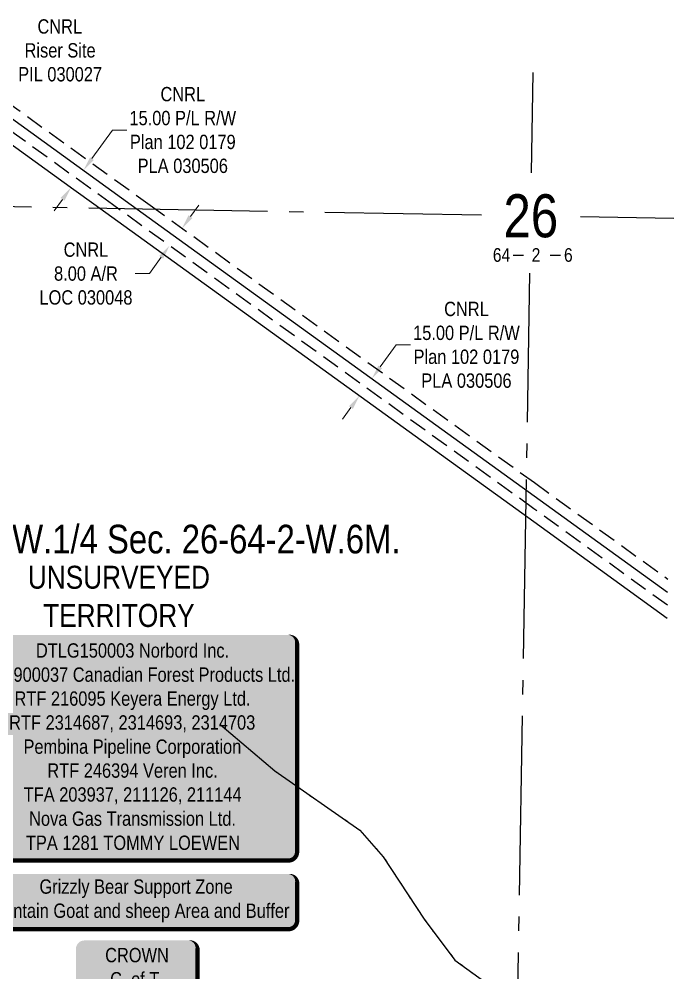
# Model space of a CAD drawing. Extents: x 406232 to 435383, y 6039561 to 6052989.
# Drawn here: x 422764 to 423221, y 6046735 to 6047401 of the extents above; entities that cross this region are included whole.
import ezdxf
from ezdxf.enums import TextEntityAlignment as Align

# ---------------------------------------------------------------- set-up
doc = ezdxf.new("R2010")
doc.units = 0
doc.header["$LTSCALE"] = 5
doc.header["$PDSIZE"] = 0.5
for name, pattern in [('foc-ACCESSROAD', [3.75, 2.5, -1.25]), ('foc-QUARTERLINE', [33, 25, -3, 2, -3]), ('foc-WHEELTRACKS', [2, 0.4, -1.6])]:
    doc.linetypes.add(name, pattern=pattern)
doc.layers.get('Defpoints').update_dxf_attribs({"color": 9})
for name, color, linetype in [('10', 1, 'Continuous'), ('9', 3, 'Continuous'), ('AS-OWNER', 7, 'Continuous'), ('AS-WILDLIFE-BLOCK', 131, 'Continuous'), ('C-SYMBOL', 7, 'Continuous'), ('CG-NOTES', 7, 'Continuous'), ('F-AR', 190, 'foc-ACCESSROAD'), ('F-RW', 190, 'Continuous'), ('L-SECLBL', 7, 'Continuous'), ('L-SECQ', 8, 'foc-QUARTERLINE'), ('L-UNS-T', 3, 'Continuous'), ('T-CREEK', 160, 'Continuous'), ('T-WATER-P3', 160, 'foc-WHEELTRACKS')]:
    doc.layers.add(name, color=color, linetype=linetype)
doc.layers.add('F-AR-T', color=190, linetype='Continuous', lineweight=9)
doc.layers.add('F-RW-T', color=190, linetype='Continuous', lineweight=9)
doc.styles.add('175L', font='ARIALN.TTF', dxfattribs={"height": 20})
doc.styles.add('80', font='ARIALN.TTF', dxfattribs={"height": 10})
doc.styles.add('80CG', font='ARIALN.TTF', dxfattribs={"height": 10})
doc.styles.add('80L', font='ARIALN.TTF', dxfattribs={"height": 10})
doc.styles.add('foc-LtypeFont', font='ARIALN.TTF', dxfattribs={"height": 7.35})
doc.styles.add('SIMPLEX', font='ARIALN.TTF')
doc.linetypes.add('foc-TOPO-flowdirection-NOLINE', pattern='A,0,[">",foc-LtypeFont,S=0.3,R=0,X=0,Y=-0.945],-20,[">",foc-LtypeFont,S=0.3,R=0,X=0,Y=-0.945],0', length=20)
doc.dimstyles.new('Compass 5 000', dxfattribs={"dimscale": 5, "dimtxt": 9, "dimasz": 2, "dimexe": 0.2, "dimexo": 0.0625, "dimgap": 0.5, "dimtad": 0, "dimtih": 1, "dimtoh": 1, "dimzin": 0, "dimdsep": 46, "dimtxsty": '80CG', "dimcen": 0.1, "dimse1": 1, "dimse2": 1, "dimclrd": 256, "dimclrt": 256, "dimaunit": 1, "dimadec": 4, "dimazin": 0, "dimtfac": 0.06, "dimtofl": 0, "dimtmove": 0, "dimatfit": 1, "dimfxl": 0.2, "dimtolj": 1, "dimtzin": 0, "dimlwd": -1, "dimarcsym": 0})

# ---------------------------------------------------------------- blocks, each defined once
blk = doc.blocks.new('L-SECLBL')
at = {"layer": '9', "color": 7}
for p, q in [((-5.08, -27.83), (-12.29, -27.83)), ((20.7, -27.83), (13.5, -27.83))]:
    blk.add_line(p, q, dxfattribs=at)
at = {"layer": '10', "color": 2, "style": 'SIMPLEX'}
blk.add_attdef('SEC', text='', height=30, dxfattribs=at).set_placement((0, 0), align=Align.MIDDLE)
at = {"layer": '10', "color": 5, "style": '80L'}
blk.add_attdef('TWP', text='', height=9.5, dxfattribs=at).set_placement((-14.43, -27.37), align=Align.MIDDLE_RIGHT)
blk.add_attdef('RGE', text='', height=9.5, dxfattribs=at).set_placement((3.62, -27.37), align=Align.MIDDLE_CENTER)
blk.add_attdef('MER', text='', height=9.5, dxfattribs=at).set_placement((23.17, -27.37), align=Align.MIDDLE_LEFT)
blk = doc.blocks.new('*D409')
at = {"layer": 'Defpoints', "color": 0, "transparency": 16777216}
for p in [(422740.02, 6047344.88), (422731.24, 6047332.71), (422808.67, 6047295.35)]:
    blk.add_point(p, dxfattribs=at)
at = {"layer": 'F-RW-T', "transparency": 16777216}
for p, q in [((422814.52, 6047303.46), (422828.91, 6047323.4)), ((422828.91, 6047323.4), (422838.91, 6047323.4)), ((422794.04, 6047275.07), (422788.19, 6047266.96))]:
    blk.add_line(p, q, dxfattribs=at)
for points in [[(422813.17, 6047304.43), (422815.87, 6047302.48), (422808.67, 6047295.35)], [(422792.69, 6047276.05), (422795.39, 6047274.1), (422799.89, 6047283.18)]]:
    blk.add_solid(points, dxfattribs=at)
at = {"layer": 'F-RW-T', "transparency": 16777216, "insert": (422877.99, 6047323.4), "char_height": 10, "attachment_point": 5, "style": '80CG'}
blk.add_mtext('\\A1;CNRL\\P15.00 P/L R/W\\PPlan 102 0179\\PPLA 030506', dxfattribs=at)
blk = doc.blocks.new('*D410')
at = {"layer": 'Defpoints', "color": 0, "transparency": 16777216}
for p in [(423010.05, 6047150.05), (423045.95, 6047124.14), (423037.18, 6047111.98)]:
    blk.add_point(p, dxfattribs=at)
at = {"layer": 'F-RW-T', "transparency": 16777216}
for p, q in [((423015.9, 6047158.16), (423027, 6047173.54)), ((423027, 6047173.54), (423037, 6047173.54)), ((422995.42, 6047129.77), (422989.57, 6047121.66))]:
    blk.add_line(p, q, dxfattribs=at)
for points in [[(423014.55, 6047159.13), (423017.25, 6047157.18), (423010.05, 6047150.05)], [(422994.07, 6047130.75), (422996.77, 6047128.8), (423001.27, 6047137.88)]]:
    blk.add_solid(points, dxfattribs=at)
at = {"layer": 'F-RW-T', "transparency": 16777216, "insert": (423076.08, 6047173.54), "char_height": 10, "attachment_point": 5, "style": '80CG'}
blk.add_mtext('\\A1;CNRL\\P15.00 P/L R/W\\PPlan 102 0179\\PPLA 030506', dxfattribs=at)
blk = doc.blocks.new('*D460')
at = {"layer": 'Defpoints', "color": 0, "transparency": 16777216}
for p in [(422875.19, 6047256.59), (422866.41, 6047244.43), (422868.75, 6047242.74)]:
    blk.add_point(p, dxfattribs=at)
at = {"layer": 'F-AR-T', "transparency": 16777216}
for p, q in [((422883.38, 6047263.01), (422889.23, 6047271.12)), ((422862.9, 6047234.63), (422854.69, 6047223.24)), ((422854.69, 6047223.24), (422844.69, 6047223.24))]:
    blk.add_line(p, q, dxfattribs=at)
for points in [[(422882.03, 6047263.98), (422884.73, 6047262.03), (422877.53, 6047254.9)], [(422861.55, 6047235.61), (422864.26, 6047233.66), (422868.75, 6047242.74)]]:
    blk.add_solid(points, dxfattribs=at)
at = {"layer": 'F-AR-T', "transparency": 16777216, "insert": (422810.37, 6047223.24), "char_height": 10, "attachment_point": 5, "style": '80CG'}
blk.add_mtext('\\A1;CNRL\\P8.00 A/R\\PLOC 030048', dxfattribs=at)
blk = doc.blocks.new('*U472')
h = blk.add_hatch(color=255)
edge = h.paths.add_edge_path()
edge.add_line((-109, -79.5), (109, -79.5))
edge.add_arc((109, -73.5), 6, 270, 360)
edge.add_line((115, -73.5), (115, 72))
edge.add_arc((109, 72), 6, 0, 90)
edge.add_line((109, 78), (-109, 78))
edge.add_arc((-109, 72), 6, 90, 180)
edge.add_line((-115, 72), (-115, -73.5))
edge.add_arc((-109, -73.5), 6, 180, 270)
at = {"color": 44, "flags": 128}
blk.add_lwpolyline([(-109, -79.5, 3, 3, 0), (109, -79.5, 3, 3, 0.414214), (115, -73.5, 3, 3, 0), (115, 72, 3, 0, 0.414214), (109, 78, 0, 0, 0), (-109, 78, 0, 0, 0.414214), (-115, 72, 0, 0, 0), (-115, -73.5, 0, 3, 0.414214)], format="xyseb", close=True, dxfattribs=at)
at = {"color": 44, "style": '80'}
blk.add_attdef('ENTER_TEXT_001', (-35.99, -5), '', height=10, dxfattribs=at)
blk = doc.blocks.new('*U481')
h = blk.add_hatch(color=255)
edge = h.paths.add_edge_path()
edge.add_line((-36.5, -28.5), (36.5, -28.5))
edge.add_arc((36.5, -22.5), 6, 270, 360)
edge.add_line((42.5, -22.5), (42.5, 21))
edge.add_arc((36.5, 21), 6, 0, 90)
edge.add_line((36.5, 27), (-36.5, 27))
edge.add_arc((-36.5, 21), 6, 90, 180)
edge.add_line((-42.5, 21), (-42.5, -22.5))
edge.add_arc((-36.5, -22.5), 6, 180, 270)
at = {"color": 14, "flags": 128}
blk.add_lwpolyline([(-36.5, -28.5, 3, 3, 0), (36.5, -28.5, 3, 3, 0.414214), (42.5, -22.5, 3, 3, 0), (42.5, 21, 3, 0, 0.414214), (36.5, 27, 0, 0, 0), (-36.5, 27, 0, 0, 0.414214), (-42.5, 21, 0, 0, 0), (-42.5, -22.5, 0, 3, 0.414214)], format="xyseb", close=True, dxfattribs=at)
at = {"color": 14, "style": '80'}
blk.add_attdef('ENTER_TEXT_001', (-26.85, -4.92), '', height=10, dxfattribs=at)
blk = doc.blocks.new('*U1063')
h = blk.add_hatch(color=255)
edge = h.paths.add_edge_path()
edge.add_line((-106.5, -20), (106.5, -20))
edge.add_arc((106.5, -14), 6, 270, 360)
edge.add_line((112.5, -14), (112.5, 12.5))
edge.add_arc((106.5, 12.5), 6, 0, 90)
edge.add_line((106.5, 18.5), (-106.5, 18.5))
edge.add_arc((-106.5, 12.5), 6, 90, 180)
edge.add_line((-112.5, 12.5), (-112.5, -14))
edge.add_arc((-106.5, -14), 6, 180, 270)
at = {"color": 131, "flags": 128}
blk.add_lwpolyline([(-106.5, -20, 3, 3, 0), (106.5, -20, 3, 3, 0.414214), (112.5, -14, 3, 3, 0), (112.5, 12.5, 3, 0, 0.414214), (106.5, 18.5, 0, 0, 0), (-106.5, 18.5, 0, 0, 0.414214), (-112.5, 12.5, 0, 0, 0), (-112.5, -14, 0, 3, 0.414214)], format="xyseb", close=True, dxfattribs=at)
at = {"color": 131, "style": '80'}
blk.add_attdef('ENTER_TEXT_001', (-35.99, -5), '', height=10, dxfattribs=at)

msp = doc.modelspace()

# ---------------------------------------------------------------- linework, layer by layer
at = {"layer": 'F-AR'}
for points in [[(423216.443, 6046991.888), (423123.195, 6047059.167), (422828.906, 6047271.49), (422714.566, 6047353.994), (422708.944, 6047358.051), (422708.733, 6047367.451), (422708.654, 6047370.964)], [(422723.757, 6047370.694), (422723.887, 6047365.758), (422855.185, 6047271.021), (423123.502, 6047077.423), (423216.751, 6047010.141)]]:
    msp.add_lwpolyline(points, dxfattribs=at)
at = {"layer": 'F-RW'}
msp.add_lwpolyline([(423216.289, 6046982.751), (423123.041, 6047050.031), (422815.763, 6047271.725), (422801.892, 6047281.741), (422709.824, 6047348.167), (422693.585, 6047359.883), (422688.487, 6047363.508), (422697.968, 6047375.164), (422703.066, 6047371.539), (422708.733, 6047367.451), (422719.305, 6047359.823), (422810.667, 6047293.904), (422842.049, 6047271.255), (423123.349, 6047068.304), (423216.597, 6047001.025)], dxfattribs=at)
at = {"layer": 'L-SECQ', "flags": 128}
for points in [[(423121.568, 6047293.598), (423122.747, 6047363.555)], [(422317.362, 6047278.011), (423086.524, 6047264.242)], [(423155.761, 6047263.002), (423220.991, 6047261.835)], [(423107.508, 6046459.737), (423120.388, 6047223.64)]]:
    msp.add_lwpolyline(points, dxfattribs=at)
at = {"layer": 'T-CREEK', "linetype": 'foc-TOPO-flowdirection-NOLINE', "flags": 128}
msp.add_lwpolyline([(422903.782, 6046909.027), (422942.221, 6046876.337), (423001.585, 6046835.086), (423017.994, 6046816.357), (423046.487, 6046772.829), (423068.049, 6046744.36), (423097.201, 6046723.121), (423146.642, 6046714.272), (423185.303, 6046701.566), (423211.497, 6046698.352)], dxfattribs=at)
at = {"layer": 'T-WATER-P3', "flags": 128}
msp.add_lwpolyline([(422903.782, 6046909.027), (422942.221, 6046876.337), (423001.585, 6046835.086), (423017.994, 6046816.357), (423046.487, 6046772.829), (423068.049, 6046744.36), (423097.201, 6046723.121), (423146.642, 6046714.272), (423185.303, 6046701.566), (423211.497, 6046698.352)], dxfattribs=at)

# ---------------------------------------------------------------- block references
at = {"layer": 'AS-OWNER'}
ref = msp.add_blockref('*U481', (422845.823, 6046731.044), dxfattribs=dict(at, xscale=0.9995389999999877, yscale=0.9995389999999877, zscale=0.9995389999999877))
ref.add_attrib('ENTER_TEXT_001', 'CROWN', (422823.773, 6046742.811), dxfattribs={"layer": '0', "color": 14, "height": 9.9954, "style": '80'})
ref.add_attrib('ENTER_TEXT_002', 'C. of T.', (422827.267, 6046725.975), dxfattribs={"layer": '0', "color": 14, "height": 9.9954, "style": '80'})
ref.add_attrib('ENTER_TEXT_003', '832 111 275 N', (422808.507, 6046709.275), dxfattribs={"layer": '0', "color": 14, "height": 9.99539, "style": '80'})
at = {"layer": 'AS-WILDLIFE-BLOCK'}
ref = msp.add_blockref('*U1063', (422845.434, 6046785.898), dxfattribs=dict(at, xscale=0.99954368, yscale=0.99954368, zscale=0.99954368))
ref.add_attrib('ENTER_TEXT_001', 'Grizzly Bear Support Zone', (422777.9, 6046790.618), dxfattribs={"layer": '0', "color": 131, "height": 9.99544, "style": '80'})
ref.add_attrib('ENTER_TEXT_002', 'Mountain Goat and sheep Area and Buffer', (422737.336, 6046773.781), dxfattribs={"layer": '0', "color": 131, "height": 9.99544, "style": '80'})
at = {"layer": 'CG-NOTES'}
ref = msp.add_blockref('*U472', (422842.856, 6046893.265), dxfattribs=dict(at, xscale=0.9995389999999877, yscale=0.9995389999999877, zscale=0.9995389999999877))
ref.add_attrib('ENTER_TEXT_001', 'DTLG150003 Norbord Inc.', (422775.448, 6046955.336), dxfattribs={"layer": '0', "color": 44, "height": 9.99539, "style": '80'})
ref.add_attrib('ENTER_TEXT_002', 'FMA9900037 Canadian Forest Products Ltd.', (422729.242, 6046938.5), dxfattribs={"layer": '0', "color": 44, "height": 9.99539, "style": '80'})
ref.add_attrib('ENTER_TEXT_003', 'RTF 216095 Keyera Energy Ltd.', (422760.476, 6046921.8), dxfattribs={"layer": '0', "color": 44, "height": 9.99539, "style": '80'})
ref.add_attrib('ENTER_TEXT_004', 'RTF 2314687, 2314693, 2314703', (422756.736, 6046905.1), dxfattribs={"layer": '0', "color": 44, "height": 9.99539, "style": '80'})
ref.add_attrib('ENTER_TEXT_005', 'Pembina Pipeline Corporation', (422766.758, 6046888.264), dxfattribs={"layer": '0', "color": 44, "height": 9.99539, "style": '80'})
ref.add_attrib('ENTER_TEXT_006', 'RTF 246394 Veren Inc.', (422783.391, 6046871.564), dxfattribs={"layer": '0', "color": 44, "height": 9.99539, "style": '80'})
ref.add_attrib('ENTER_TEXT_007', 'TFA 203937, 211126, 211144', (422766.908, 6046854.864), dxfattribs={"layer": '0', "color": 44, "height": 9.99539, "style": '80'})
ref.add_attrib('ENTER_TEXT_008', 'Nova Gas Transmission Ltd.', (422770.682, 6046838.028), dxfattribs={"layer": '0', "color": 44, "height": 9.99539, "style": '80'})
ref.add_attrib('ENTER_TEXT_009', 'TPA 1281 TOMMY LOEWEN', (422768.422, 6046821.192), dxfattribs={"layer": '0', "color": 44, "height": 9.99539, "style": '80'})
at = {"layer": 'L-SECLBL', "xscale": 0.9995389999999875, "yscale": 0.9995389999999875, "zscale": 0.9995389999999875}
msp.add_blockref('L-SECLBL', (423121.053, 6047263.615), dxfattribs=at).add_auto_attribs({'SEC': '26', 'TWP': '64', 'RGE': '2', 'MER': '6'})

# ---------------------------------------------------------------- texts
at = {"layer": 'C-SYMBOL', "color": 3, "style": '175L'}
msp.add_text('Theor. S.W.1/4 Sec. 26-64-2-W.6M.', height=20, dxfattribs=at).set_placement((422847.323, 6047022.046), align=Align.BOTTOM_CENTER)
at = {"layer": 'Defpoints', "insert": (422762.556, 6047400.69), "char_height": 9.99539, "attachment_point": 1, "style": '80L'}
msp.add_mtext_dynamic_manual_height_columns('\\pi13.9658;CNRL\\P\\pi4.93176;Riser Site\\P\\pi0.47952;PIL 030027', width=58.11549, gutter_width=49.977, heights=[0], dxfattribs=at)
at = {"layer": 'L-UNS-T', "color": 3, "insert": (422833.377, 6046997.984), "char_height": 15.99262, "attachment_point": 5, "style": '80L'}
msp.add_mtext_dynamic_manual_height_columns('UNSURVEYED TERRITORY', width=126.35547, gutter_width=47.478, heights=[0], dxfattribs=at)

# ---------------------------------------------------------------- dimensions: what is measured, and where the dimension line sits
at = {"layer": 'F-AR-T'}
dim = msp.add_linear_dim(base=(422868.755, 6047242.74), p1=(422875.187, 6047256.589), p2=(422866.414, 6047244.429), angle=234.190352, text='CNRL\\P8.00 A/R\\PLOC 030048', dimstyle='Compass 5 000', dxfattribs=at)
dim.commit()
dim.dimension.update_dxf_attribs({"geometry": '*D460', "text_midpoint": (422810.373, 6047223.242), "dimtype": 161})
at = {"layer": 'F-RW-T'}
for base, p1, p2, angle, picture, middle in [((422808.668, 6047295.346), (422731.242, 6047332.714), (422740.019, 6047344.878), 54.188965, '*D409', (422877.993, 6047323.397)), ((423010.049, 6047150.047), (423037.179, 6047111.979), (423045.954, 6047124.142), 54.190444, '*D410', (423076.083, 6047173.537))]:
    dim = msp.add_linear_dim(base=base, p1=p1, p2=p2, angle=angle, text='CNRL\\P15.00 P/L R/W\\PPlan 102 0179\\PPLA 030506', dimstyle='Compass 5 000', dxfattribs=at)
    dim.commit()
    dim.dimension.update_dxf_attribs({"geometry": picture, "text_midpoint": middle, "dimtype": 161})

doc.saveas('drawing.dxf')
